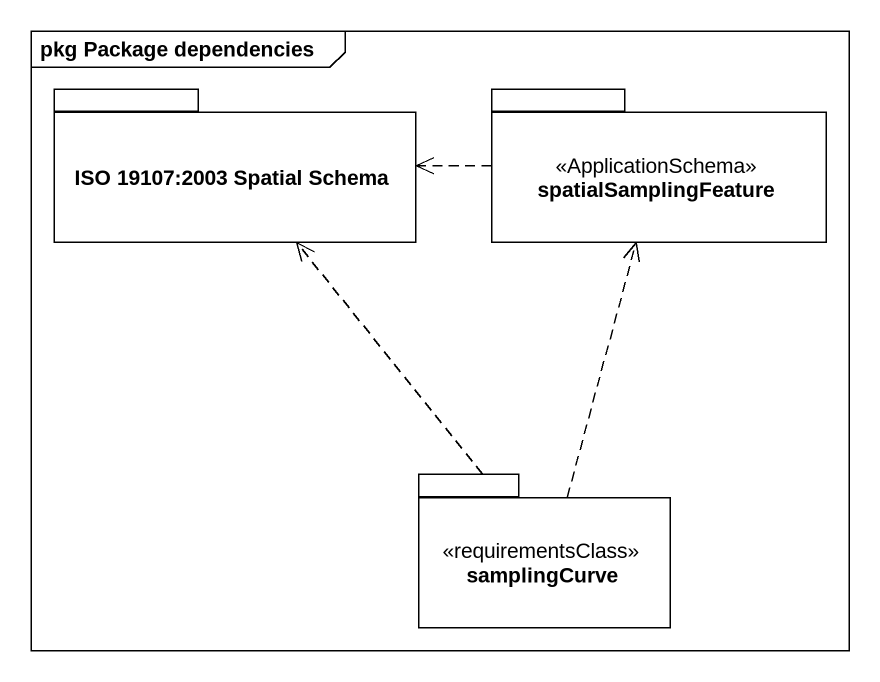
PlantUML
@startuml
mainframe pkg Package dependencies
package "ISO 19107:2003 Spatial Schema" as ISO_19107_2003_Spatial {
}
package spatialSamplingFeature <<ApplicationSchema>> {
}
package samplingCurve <<requirementsClass>> {
}
spatialSamplingFeature .left.> ISO_19107_2003_Spatial
samplingCurve .up.> ISO_19107_2003_Spatial
samplingCurve .up.> spatialSamplingFeature
@enduml
